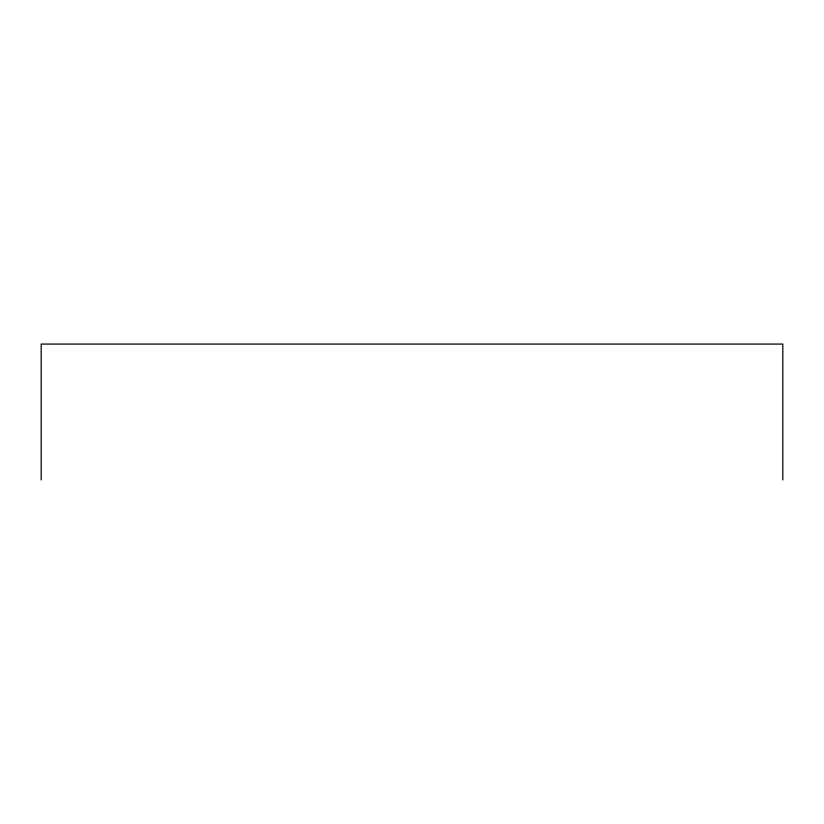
<?xml version="1.0" encoding="UTF-8"?>
<svg xmlns="http://www.w3.org/2000/svg" width="824" height="824" viewBox="0 0 824 824"><rect width="100%" height="100%" fill="white"/><g stroke="black" fill="none" stroke-linecap="round" stroke-linejoin="round"><path stroke-width="1.24" d="M782.8 479.928L782.8 344.072L41.2 344.072L41.2 479.928"/></g></svg>
